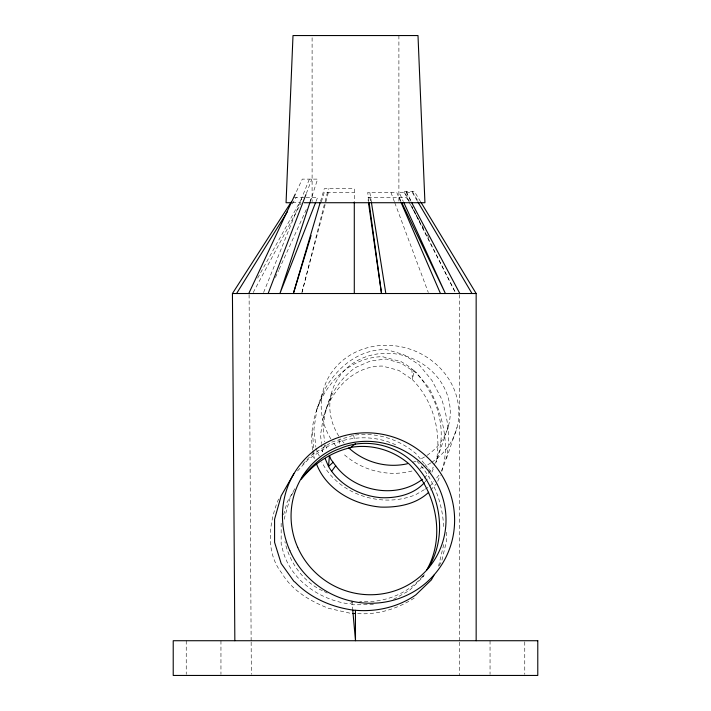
<?xml version="1.0" encoding="UTF-8"?>
<svg xmlns="http://www.w3.org/2000/svg" width="711" height="711" viewBox="0 0 711 711"><rect width="100%" height="100%" fill="white"/><g stroke="black" fill="none" stroke-linecap="round" stroke-linejoin="round"><path stroke-width="0.53" stroke-dasharray="3.56 2.67" d="M441.22 471.109C452.765 448.694 448.979 422.165 441.664 399.067L431.959 380.465L419.197 364.796L403.572 354.558L386.491 349.608C359.748 348.79 337.387 366.929 324.856 389.264L316.973 408.994L313.933 429.115L315.871 447.139M331.406 393.414L323.203 417.561L320.545 435.176L321.443 443.522M312.591 449.823C306.094 408.025 337.138 357.286 382.456 356.682L401.164 361.65L407.581 365.614L414.051 370.689L412.407 379.638C433.488 400.951 441.931 433.052 436.083 462.203L448.659 425.169M443.708 544.582L438.66 565.743L437.603 567.671M301.962 292.452L324.829 202.617M325.105 201.551L328.375 188.717M301.971 292.452L328.375 192.352M283.609 514.702L287.146 502.135L295.314 487.879M320.519 201.426L324.269 188.717L354.291 188.717L354.291 201.151M321.372 201.835L324.269 192.352L354.291 192.352M310.023 202.208L317.63 179.119L302.282 179.119L295.243 194.165M316.973 408.994L323.034 391.148M324.687 444.97L322.341 451.867L321.559 444.562M446.419 458.693L457.031 427.444M306.317 193.543L311.827 179.119M316.013 201.48L317.63 197.338L304.406 197.338M323.203 417.561C330.962 391.094 352.896 365.605 382.456 366.067L398.818 370.413L412.407 379.638L411.847 368.982M263.594 292.497L309.392 179.119M434.208 465.083C449.343 434.59 438.509 396.462 415.828 372.671L401.226 363.321L386.269 359.019L370.627 360.912L355.5 367.516C332.384 384.038 319.355 413.829 324.803 441.878M431.87 472.246L433.977 467.225M437.727 481.249L440.233 475.277M441.895 471.295C450.49 443.54 442.046 413.464 429.257 388.313L416.522 372.671L414.051 370.689M275.406 277.494L278.596 270.473M279.05 269.478L306.823 208.359M310.005 201.346L311.827 197.338M253.196 292.55L301.091 203.168M393.494 599.329L409.376 590.494L422.583 577.421L423.596 575.59M439.238 565.698L441.682 561.281L446.73 540.12L446.73 530.228M257.631 278.134L302.451 197.338M293.172 492.421L290.159 497.664L284.24 518.754L284.24 520.941M278.836 499.033L277.832 500.766C268.785 523.652 265.479 552.803 281.849 573.146C291.999 590.574 310.236 601.213 328.544 608.305L351.936 613.629M292.185 203.941L296.283 197.338M422.583 577.421L424.431 574.684M425.08 481.809L429.231 476.77M424.298 478.139L433.372 467.118M429.737 486.377L433.888 481.338M436.652 477.97L440.109 473.775M430.617 490.092L436.199 484.004M297.509 470.94L308.565 459.102L329.469 445.433C350.656 435.692 374.475 435.061 395.734 444.837M302.726 464.256L309.525 457.057M422.743 576.052C407.527 594.36 383.096 603.248 359.642 601.524M311.036 455.458L330.748 442.74M424.405 489.621L415.828 494.598C382.385 508.703 338.383 494.865 321.745 461.972M425.294 489.079L427.96 487.453M414.211 598.102C396.756 609.22 376.315 615.397 355.5 613.442M281.165 523.296L281.165 544.066L281.849 545.995C287.733 577.892 317.968 599.542 348.754 603.843L352.558 602.519M331.673 442.162L352.594 435.541M294.238 197.338L304.219 197.338M292.39 202.724L300.877 202.724M355.411 434.99C377.265 432.324 399.093 439.362 415.828 453.529L424.369 463.661M373.399 604.679L353.171 604.794L348.754 603.843M322.367 590.681C303.046 581.625 289.413 562.25 284.898 541.64M324.269 591.525L327.22 593.072M425.062 464.523L427.862 467.971M428.564 468.833L430.653 471.42M416.93 461.217C434.083 479.321 443.229 504.446 443.708 529.197M420.645 201.791L414.344 191.383L404.372 191.383L409.376 201.302M417.366 201.062L412.3 192.485L399.191 192.485L403.306 201.489M412.3 191.383L417.881 200.929M419.686 221.388L406.301 197.338L367.711 197.338L368.342 201.711M421.827 225.236L425.036 231.004M427.178 234.852L429.32 238.7M406.301 192.485L410.976 201.311M406.141 191.383L411.785 202.191M404.372 192.485L408.878 201.311M410.878 205.239L455.413 292.541L411.873 206.261M399.191 197.338L401.102 201.302M400.693 201.577L396.756 192.485L367.711 192.485L368.911 201.266M315.986 448.197L319.275 456.071M325.389 444.944L327.238 449.761M390.952 192.485L394.418 201.764M394.801 202.795L428.298 292.488M353.634 435.212L354.745 440.553M369.836 197.338L370.564 201.711M369.836 192.485L371.382 202.262M312.698 450.881L313.267 456.186L314.28 458.586L312.369 429.533M339.058 439.825L339.502 444.224M351.909 600.777L352.647 609.025M249.099 294.63L251.134 641.029M251.143 642.14L251.33 674.339M459.502 294.63L459.644 641.029M459.653 642.14L459.662 675.45M524.762 641.811L524.762 674.366M490.048 640.727L490.048 674.366M398.898 35.55L398.898 201.613M312.102 37.763L312.102 201.613M220.952 640.727L220.952 674.366M186.238 640.727L186.238 674.366M338.8 436.056A60.764 55.449 18.8 0 1 357.091 360.761A60.764 55.449 18.8 0 1 439.629 380.118A60.764 55.449 18.8 0 1 425.436 456.382M424.52 456.942A60.764 55.449 18.8 0 1 419.783 459.466M415.784 461.19A60.764 55.449 18.8 0 1 412.673 462.301M344.097 443.095A60.764 55.449 18.8 0 1 340.009 437.86M330.899 438.963A69.438 63.368 18.8 0 1 352.558 353.731A69.438 63.368 18.8 0 1 446.304 375.399A69.438 63.368 18.8 0 1 431.79 462.274M430.884 462.861A69.438 63.368 18.8 0 1 426.236 465.536M423.338 466.967A69.438 63.368 18.8 0 1 418.281 469.047M411.98 471.02A69.438 63.368 18.8 0 1 342.844 453.396M336.001 446.099A69.438 63.368 18.8 0 1 332.686 441.691"/><path stroke-width="1.07" d="M320.208 202.484L293.359 293.519L311.071 235.563M310.023 202.208L279.903 293.519L315.604 202.511M268.127 293.519L305.926 194.574M248.761 293.519L295.243 194.165M426.627 570.124C445.993 536.592 436.119 491.088 409.376 464.247C393.965 450.774 373.515 444.313 353.18 447.032C332.65 451.236 314.333 462.772 301.348 479.196M428.164 568.151C448.099 536.494 440.589 492.439 415.828 465.527C397.405 444.731 365.472 437.372 339.947 448.623C324.634 453.796 312.333 465.332 302.015 477.401M433.986 575.181L431.355 579.918L415.828 594.894C398.24 607.087 376.634 612.047 355.429 610.287L352.745 610.056C331.246 606.972 310.467 597.96 295.172 582.247L293.874 581.296L281.165 563.494L274.579 542.333L274.579 519.261L281.165 495.834L293.874 473.659M236.585 293.519L287.511 211.487M234.843 640.727L232.435 293.519L291.243 202.013M331.841 471.011L335.681 465.758L330.917 459.368L329.46 455.547L328.5 466.496C339.36 484.982 359.855 495.851 380.856 497.673C396.374 498.375 413.686 494.669 424.387 482.653M428.68 492.279C416.059 504.401 397.582 507.636 380.634 507.085C353.909 504.73 326.242 489.755 316.413 463.705M333.095 462.274L328.5 466.496L325.211 458.693M349.91 448.063L355.402 443.753M422.414 479.285C396.294 499.442 354.967 491.719 335.681 465.758M352.825 613.584L355.5 613.442M291.394 202.724L286.062 202.724L293.003 35.55L417.997 35.55L424.938 202.724L304.192 202.724M232.435 293.519L476.157 293.519L476.157 640.727M421.214 202.733L476.157 293.519M417.935 202.013L472.006 293.519M411.5 202.288L459.83 293.519M401.573 202.297L445.406 293.519L403.768 202.484M401.128 202.591L440.465 293.519M371.382 202.262L385.833 293.519M368.494 202.804L381.523 293.519L369.062 202.368M352.745 610.056L355.5 640.727L355.429 610.287M354.291 201.96L354.291 293.519M407.367 463.759A60.764 55.449 18.8 0 1 348.745 447.877M537.783 640.727L173.217 640.727L173.217 675.45L537.783 675.45L537.783 640.727M289.848 550.652A86.804 84.502 34.1 0 0 438.118 569.92A86.804 84.502 34.1 0 0 377.63 433.541A86.804 84.502 34.1 0 0 289.848 550.652M297.713 547.39A78.121 76.05 34.1 0 0 431.159 564.738A78.121 76.05 34.1 0 0 376.723 441.993A78.121 76.05 34.1 0 0 297.713 547.39"/></g></svg>
